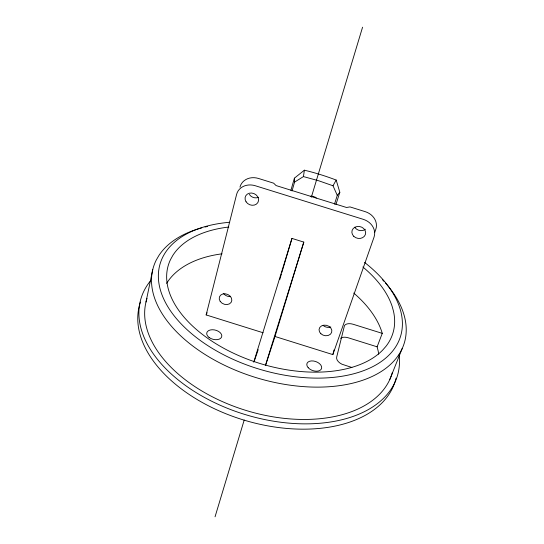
<?xml version="1.0" encoding="UTF-8"?>
<svg xmlns="http://www.w3.org/2000/svg" width="544" height="544" viewBox="0 0 544 544"><rect width="100%" height="100%" fill="white"/><g stroke="black" fill="none" stroke-linecap="round" stroke-linejoin="round"><path stroke-width="0.82" d="M292.026 190.964L294.576 182.104L303.443 176.582L304.382 170.19A136.68 72.78 16.8 0 1 336.178 180.064L339.83 192.277L335.954 204.428M145.989 302.036L152.755 269.552M265.642 365.119L274.985 336.484L332.846 354.6L333.989 349.976M263.099 332.758L206.149 314.928L236.599 194.439A15.96 13.702 24.6 0 1 255.32 185.749L363.236 219.32A15.973 13.75 13 0 1 374.007 237.218L332.846 354.6M290.89 190.414L294.406 178.16L304.382 170.19M279.732 279.65L281.411 273.986M281.887 272.374L291.965 238.415L303.804 242.1L274.985 336.484M215.05 516.8L244.208 420.016M311.352 197.18L362.569 27.2M253.728 362.188L291.965 238.415M265.574 365.017L303.804 242.1M334.485 204.17L337.273 195.378L339.83 192.277M254.143 361.515L258.21 349.636M374.673 232.587L375.788 229.384A15.79 13.661 12.9 0 0 365.16 211.636L349.969 206.91L346.542 207.488L276.066 185.565L273.652 183.178L258.502 178.466A15.776 13.614 24.7 0 0 239.972 187.122M378.712 354.212A113.954 69.299 16.8 0 0 378.168 350.989L377.121 346.82L382.248 333.363L382.078 332.69A115.09 68.748 16.8 0 0 353.722 293.06M389.83 379.447L402.166 348.568M206.149 314.928L207.087 312.732M337.273 195.378L333.016 185.769L336.178 180.064M303.443 176.582L318.845 180.819L333.016 185.769M382.248 333.363L353.144 324.265A8.425 4.903 19.7 0 0 344.488 325.516L336.675 357.122A8.765 5.297 20 0 0 341.986 364.235L351.886 367.479M377.121 346.82L348.303 337.804A8.344 4.944 19.7 0 0 340.53 338.286M294.406 178.16L294.576 182.104M399.106 354.824A133.899 81.002 16.8 0 1 246.5 414.956A133.899 81.002 16.8 0 1 150.525 280.82M395.488 380.351A133.402 81.24 16.8 0 1 243.086 419.825A133.402 81.24 16.8 0 1 140.461 302.076M396.073 378.148A133.402 81.24 16.8 0 1 395.692 379.624M392.394 372.354A128.153 77.493 16.8 0 1 247.003 410.74A128.153 77.493 16.8 0 1 147.023 298.425M166.627 283.39A115.09 68.748 16.8 0 1 222.047 253.824M385.567 283.098A131.036 76.031 16.8 0 1 297.86 386.124A131.036 76.031 16.8 0 1 156.339 259.903L158.95 255.422A131.036 76.031 16.8 0 1 201.797 227.861M205.047 227.025A131.036 76.031 16.8 0 1 207.529 226.447M382.344 279.582A131.036 76.031 16.8 0 1 383.887 281.228M228.82 227.032A117.32 67.592 16.8 0 0 172.747 255.544L170.517 259.576A117.32 67.592 16.8 0 0 240.149 356.218A117.32 67.592 16.8 0 0 382.595 350.166L385.886 346.426A117.32 67.592 16.8 0 0 393.448 311.073L392.122 306.306A117.32 67.592 16.8 0 0 362.862 266.988M364.589 262.46A125.562 72.379 16.8 0 1 357.347 372.756A125.562 72.379 16.8 0 1 176.712 318.954A125.562 72.379 16.8 0 1 229.697 222.278M258.543 197.288A6.861 5.923 24.7 0 1 249.329 194.419M230.676 296.5A6.412 5.188 22.3 0 1 223.536 293.406M330.786 326.951A6.426 5.202 14.7 0 1 323.143 325.421M365.418 229.269A6.868 5.943 12.9 0 1 354.736 227.229M310.522 196.275A6.018 5.243 14.1 0 1 312.072 196.173L315.058 197.105A6.018 5.236 23.2 0 1 316.288 198.064M308.196 367.71A7.718 4.767 19 0 0 321.055 369.458A7.718 4.767 19 0 0 313.48 360.998A7.718 4.767 19 0 0 308.196 367.71M209.066 337.436A7.711 4.753 14.5 0 0 221.612 337.001A7.711 4.753 14.5 0 0 212.106 329.739A7.711 4.753 14.5 0 0 209.066 337.436M220.191 301.369A6.487 5.216 22.2 0 0 231.125 302.369A6.487 5.216 22.2 0 0 225.216 293.787A6.487 5.216 22.2 0 0 220.191 301.369M246.058 201.77A6.943 5.964 24.6 0 0 257.795 202.66A6.943 5.964 24.6 0 0 251.6 193.032A6.943 5.964 24.6 0 0 246.058 201.77M353.756 236.307A6.95 5.984 13 0 0 365.378 234.532A6.95 5.984 13 0 0 357.136 226.501A6.95 5.984 13 0 0 353.756 236.307M320.885 333.751A6.494 5.229 14.8 0 0 331.643 332.398A6.494 5.229 14.8 0 0 323.836 325.176A6.494 5.229 14.8 0 0 320.885 333.751"/></g></svg>
